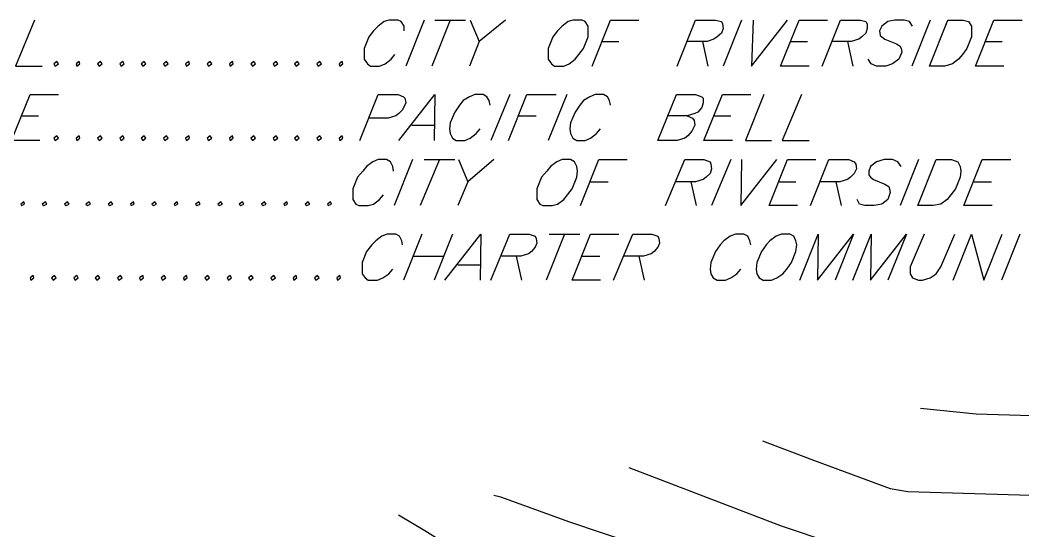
# Model space of a CAD drawing. Header units: feet. Extents: x 7 to 2308, y -319 to 1396.
# Drawn here: x 834.9 to 904.6, y 248.1 to 283.6 of the extents above; entities that cross this region are included whole.
import ezdxf

# ---------------------------------------------------------------- set-up
doc = ezdxf.new("R2010")
doc.units = ezdxf.units.FT
doc.header["$MEASUREMENT"] = 0
doc.layers.add('PDF_TBLKTXT', color=7, linetype='Continuous')
doc.layers.add('PDF_X1003BASE$CR_CONT_DEF', color=7, linetype='Continuous', true_color=0x979797)
doc.layers.add('PDF_X1003BASE$CR_NDX_DEF', color=7, linetype='Continuous', true_color=0x767676)

msp = doc.modelspace()

# ---------------------------------------------------------------- linework, layer by layer
at = {"layer": 'PDF_TBLKTXT', "lineweight": 30}
for points in [[(835.876, 283.634), (834.544, 280.435), (836.41, 280.435)], [(861.572, 282.888), (861.572, 283.208), (861.359, 283.527), (861.146, 283.634), (860.506, 283.634), (860.186, 283.527), (859.76, 283.208), (859.44, 282.888), (859.12, 282.461), (858.8, 281.662), (858.8, 281.235), (858.8, 280.915), (859.013, 280.595), (859.226, 280.435), (859.866, 280.435), (860.239, 280.595), (860.666, 280.915), (860.932, 281.235)], [(862.958, 283.634), (861.679, 280.435)], [(864.771, 283.634), (863.491, 280.435)], [(863.704, 283.634), (865.837, 283.634)], [(866.157, 283.634), (866.797, 282.141), (866.103, 280.435)], [(868.609, 283.634), (866.797, 282.141)], [(874.633, 280.435), (875.913, 283.634), (877.885, 283.634)], [(880.551, 280.435), (881.83, 283.634), (883.216, 283.634), (883.643, 283.527), (883.696, 283.368), (883.749, 283.048), (883.643, 282.728), (883.323, 282.461), (883.11, 282.301), (882.63, 282.141), (881.244, 282.141)], [(885.029, 283.634), (883.749, 280.435)], [(885.828, 283.634), (885.722, 280.435), (888.227, 283.634)], [(889.72, 280.435), (887.748, 280.435), (889.027, 283.634), (890.999, 283.634)], [(890.626, 280.435), (891.906, 283.634), (893.292, 283.634), (893.665, 283.527), (893.772, 283.368), (893.772, 283.048), (893.665, 282.728), (893.398, 282.461), (893.185, 282.301), (892.652, 282.141), (891.319, 282.141)], [(896.917, 283.208), (896.704, 283.527), (896.331, 283.634), (895.691, 283.634), (895.211, 283.527), (894.785, 283.208), (894.625, 282.888), (894.678, 282.568), (894.785, 282.461), (894.998, 282.301), (895.797, 281.981), (896.064, 281.822), (896.117, 281.662), (896.171, 281.395), (895.957, 280.915), (895.531, 280.595), (895.051, 280.435), (894.411, 280.435), (894.038, 280.595), (893.825, 280.915)], [(898.143, 283.634), (896.864, 280.435)], [(903.261, 280.435), (901.288, 280.435), (902.568, 283.634), (904.54, 283.634)], [(875.326, 282.141), (876.499, 282.141)], [(882.31, 282.141), (882.683, 280.435)], [(888.387, 282.141), (889.613, 282.141)], [(892.386, 282.141), (892.759, 280.435)], [(901.981, 282.141), (903.154, 282.141)], [(836.25, 275.264), (834.277, 275.264), (835.557, 278.463), (837.529, 278.463)], [(858.48, 275.264), (859.76, 278.463), (861.146, 278.463), (861.519, 278.303), (861.625, 278.196), (861.679, 277.877), (861.465, 277.397), (861.199, 277.13), (860.986, 276.97), (860.453, 276.81), (859.066, 276.81)], [(861.199, 275.264), (863.704, 278.463), (863.651, 275.264)], [(867.543, 277.717), (867.49, 278.036), (867.33, 278.303), (867.063, 278.463), (866.477, 278.463), (866.103, 278.303), (865.677, 278.036), (865.41, 277.717), (865.091, 277.237), (864.771, 276.49), (864.717, 276.064), (864.771, 275.744), (864.931, 275.424), (865.197, 275.264), (865.784, 275.264), (866.157, 275.424), (866.583, 275.744), (866.85, 276.064)], [(868.929, 278.463), (867.596, 275.264)], [(868.822, 275.264), (870.102, 278.463), (872.128, 278.463)], [(872.874, 278.463), (871.594, 275.264)], [(875.913, 277.717), (875.859, 278.036), (875.699, 278.303), (875.433, 278.463), (874.846, 278.463), (874.473, 278.303), (874.047, 278.036), (873.78, 277.717), (873.46, 277.237), (873.14, 276.49), (873.087, 276.064), (873.14, 275.744), (873.3, 275.424), (873.567, 275.264), (874.153, 275.264), (874.527, 275.424), (874.953, 275.744), (875.22, 276.064)], [(881.244, 276.97), (881.617, 276.81), (881.723, 276.65), (881.777, 276.331), (881.564, 275.904), (881.297, 275.584), (881.084, 275.424), (880.551, 275.264), (879.218, 275.264), (880.497, 278.463), (881.83, 278.463), (882.257, 278.303), (882.363, 278.196), (882.363, 277.877), (882.257, 277.557), (881.99, 277.237), (881.777, 277.13), (881.244, 276.97), (879.858, 276.97)], [(884.389, 275.264), (882.416, 275.264), (883.696, 278.463), (885.668, 278.463)], [(886.575, 278.463), (885.295, 275.264), (887.108, 275.264)], [(889.187, 278.463), (887.854, 275.264), (889.72, 275.264)], [(834.917, 276.97), (836.143, 276.97)], [(869.515, 276.97), (870.741, 276.97)], [(883.056, 276.97), (884.282, 276.97)], [(862.105, 276.331), (863.651, 276.331)], [(860.826, 273.132), (860.772, 273.452), (860.612, 273.772), (860.346, 273.932), (859.76, 273.932), (859.386, 273.772), (858.96, 273.452), (858.693, 273.132), (858.32, 272.705), (858, 271.906), (858, 271.479), (858, 271.159), (858.214, 270.84), (858.427, 270.733), (859.066, 270.733), (859.44, 270.84), (859.866, 271.159), (860.133, 271.479)], [(862.158, 273.932), (860.879, 270.733)], [(864.024, 273.932), (862.692, 270.733)], [(862.958, 273.932), (865.091, 273.932)], [(865.357, 273.932), (865.997, 272.386), (865.304, 270.733)], [(867.809, 273.932), (865.997, 272.386)], [(873.833, 270.733), (875.113, 273.932), (877.085, 273.932)], [(879.751, 270.733), (881.084, 273.932), (882.416, 273.932), (882.843, 273.772), (882.896, 273.612), (882.95, 273.292), (882.843, 272.972), (882.576, 272.705), (882.363, 272.546), (881.83, 272.386), (880.444, 272.386)], [(884.282, 273.932), (882.95, 270.733)], [(885.029, 273.932), (884.975, 270.733), (887.481, 273.932)], [(888.92, 270.733), (886.948, 270.733), (888.227, 273.932), (890.2, 273.932)], [(889.827, 270.733), (891.106, 273.932), (892.492, 273.932), (892.865, 273.772), (892.972, 273.612), (893.025, 273.292), (892.865, 272.972), (892.599, 272.705), (892.386, 272.546), (891.852, 272.386), (890.52, 272.386)], [(896.117, 273.452), (895.904, 273.772), (895.531, 273.932), (894.944, 273.932), (894.411, 273.772), (893.985, 273.452), (893.878, 273.132), (893.878, 272.865), (893.985, 272.705), (894.198, 272.546), (894.998, 272.226), (895.264, 272.066), (895.318, 271.906), (895.371, 271.639), (895.211, 271.159), (894.785, 270.84), (894.251, 270.733), (893.612, 270.733), (893.239, 270.84), (893.079, 271.159)], [(897.343, 273.932), (896.064, 270.733)], [(902.461, 270.733), (900.489, 270.733), (901.768, 273.932), (903.741, 273.932)], [(874.527, 272.386), (875.753, 272.386)], [(881.51, 272.386), (881.883, 270.733)], [(887.588, 272.386), (888.814, 272.386)], [(891.586, 272.386), (891.959, 270.733)], [(901.182, 272.386), (902.408, 272.386)], [(861.465, 268.014), (861.412, 268.281), (861.252, 268.601), (860.986, 268.76), (860.399, 268.76), (860.026, 268.601), (859.6, 268.281), (859.333, 268.014), (858.96, 267.534), (858.64, 266.788), (858.64, 266.308), (858.64, 265.988), (858.853, 265.722), (859.066, 265.562), (859.706, 265.562), (860.079, 265.722), (860.506, 265.988), (860.772, 266.308)], [(862.798, 268.76), (861.519, 265.562)], [(864.931, 268.76), (863.651, 265.562)], [(864.398, 265.562), (866.903, 268.76), (866.85, 265.562)], [(867.596, 265.562), (868.929, 268.76), (870.262, 268.76), (870.688, 268.601), (870.741, 268.441), (870.795, 268.121), (870.688, 267.854), (870.422, 267.534), (870.208, 267.374), (869.675, 267.214), (868.289, 267.214)], [(872.714, 268.76), (871.435, 265.562)], [(871.648, 268.76), (873.78, 268.76)], [(875.22, 265.562), (873.247, 265.562), (874.527, 268.76), (876.499, 268.76)], [(876.126, 265.562), (877.459, 268.76), (878.791, 268.76), (879.218, 268.601), (879.271, 268.441), (879.324, 268.121), (879.218, 267.854), (878.951, 267.534), (878.738, 267.374), (878.205, 267.214), (876.819, 267.214)], [(885.668, 268.014), (885.615, 268.281), (885.455, 268.601), (885.189, 268.76), (884.602, 268.76), (884.229, 268.601), (883.803, 268.281), (883.536, 268.014), (883.216, 267.534), (882.896, 266.788), (882.843, 266.308), (882.896, 265.988), (883.056, 265.722), (883.323, 265.562), (883.909, 265.562), (884.282, 265.722), (884.709, 265.988), (884.975, 266.308)], [(889.08, 265.562), (890.36, 268.76), (890.306, 265.562), (892.812, 268.76), (891.533, 265.562)], [(892.759, 265.562), (894.038, 268.76), (893.985, 265.562), (896.49, 268.76), (895.211, 265.562)], [(897.717, 268.76), (896.757, 266.468), (896.757, 265.988), (896.917, 265.722), (897.343, 265.562), (897.61, 265.562), (898.143, 265.722), (898.57, 265.988), (898.889, 266.468), (899.849, 268.76)], [(899.742, 265.562), (901.022, 268.76), (901.875, 265.562), (903.154, 268.76)], [(904.38, 268.76), (903.101, 265.562)], [(862.212, 267.214), (864.344, 267.214)], [(869.355, 267.214), (869.729, 265.562)], [(873.94, 267.214), (875.166, 267.214)], [(877.885, 267.214), (878.258, 265.562)], [(865.304, 266.628), (866.85, 266.628)]]:
    msp.add_lwpolyline(points, dxfattribs=at)
for points in [[(873.3, 283.634), (872.981, 283.527), (872.554, 283.208), (872.234, 282.888), (871.914, 282.461), (871.594, 281.662), (871.594, 281.235), (871.594, 280.915), (871.808, 280.595), (872.021, 280.435), (872.661, 280.435), (873.034, 280.595), (873.46, 280.915), (873.727, 281.235), (874.047, 281.662), (874.367, 282.461), (874.367, 282.888), (874.367, 283.208), (874.153, 283.527), (873.94, 283.634)], [(898.09, 280.435), (899.369, 283.634), (900.435, 283.634), (900.809, 283.527), (901.022, 283.208), (901.022, 282.888), (901.022, 282.461), (900.702, 281.662), (900.382, 281.235), (900.116, 280.915), (899.689, 280.595), (899.156, 280.435)], [(837.422, 280.755), (837.209, 280.595), (837.316, 280.435), (837.529, 280.595)], [(838.968, 280.755), (838.755, 280.595), (838.808, 280.435), (839.022, 280.595)], [(840.461, 280.755), (840.248, 280.595), (840.354, 280.435), (840.568, 280.595)], [(842.007, 280.755), (841.794, 280.595), (841.9, 280.435), (842.114, 280.595)], [(843.5, 280.755), (843.287, 280.595), (843.393, 280.435), (843.606, 280.595)], [(845.046, 280.755), (844.833, 280.595), (844.939, 280.435), (845.152, 280.595)], [(846.592, 280.755), (846.379, 280.595), (846.432, 280.435), (846.645, 280.595)], [(848.085, 280.755), (847.871, 280.595), (847.978, 280.435), (848.191, 280.595)], [(849.631, 280.755), (849.417, 280.595), (849.471, 280.435), (849.684, 280.595)], [(851.123, 280.755), (850.91, 280.595), (851.017, 280.435), (851.23, 280.595)], [(852.669, 280.755), (852.456, 280.595), (852.563, 280.435), (852.776, 280.595)], [(854.162, 280.755), (853.949, 280.595), (854.055, 280.435), (854.269, 280.595)], [(855.708, 280.755), (855.495, 280.595), (855.601, 280.435), (855.815, 280.595)], [(857.254, 280.755), (857.041, 280.595), (857.094, 280.435), (857.307, 280.595)], [(837.422, 275.584), (837.209, 275.424), (837.316, 275.264), (837.529, 275.424)], [(838.968, 275.584), (838.755, 275.424), (838.808, 275.264), (839.022, 275.424)], [(840.461, 275.584), (840.248, 275.424), (840.354, 275.264), (840.568, 275.424)], [(842.007, 275.584), (841.794, 275.424), (841.9, 275.264), (842.114, 275.424)], [(843.5, 275.584), (843.287, 275.424), (843.393, 275.264), (843.606, 275.424)], [(845.046, 275.584), (844.833, 275.424), (844.939, 275.264), (845.152, 275.424)], [(846.592, 275.584), (846.379, 275.424), (846.432, 275.264), (846.645, 275.424)], [(848.085, 275.584), (847.871, 275.424), (847.978, 275.264), (848.191, 275.424)], [(849.631, 275.584), (849.417, 275.424), (849.471, 275.264), (849.684, 275.424)], [(851.123, 275.584), (850.91, 275.424), (851.017, 275.264), (851.23, 275.424)], [(852.669, 275.584), (852.456, 275.424), (852.563, 275.264), (852.776, 275.424)], [(854.162, 275.584), (853.949, 275.424), (854.055, 275.264), (854.269, 275.424)], [(855.708, 275.584), (855.495, 275.424), (855.601, 275.264), (855.815, 275.424)], [(857.254, 275.584), (857.041, 275.424), (857.094, 275.264), (857.307, 275.424)], [(872.554, 273.932), (872.181, 273.772), (871.754, 273.452), (871.488, 273.132), (871.115, 272.705), (870.795, 271.906), (870.795, 271.479), (870.795, 271.159), (871.008, 270.84), (871.221, 270.733), (871.861, 270.733), (872.234, 270.84), (872.661, 271.159), (872.927, 271.479), (873.247, 271.906), (873.567, 272.705), (873.62, 273.132), (873.567, 273.452), (873.407, 273.772), (873.14, 273.932)], [(897.29, 270.733), (898.57, 273.932), (899.636, 273.932), (900.062, 273.772), (900.222, 273.452), (900.276, 273.132), (900.222, 272.705), (899.902, 271.906), (899.582, 271.479), (899.316, 271.159), (898.889, 270.84), (898.356, 270.733)], [(835.13, 271), (834.917, 270.84), (834.97, 270.733), (835.183, 270.84)], [(836.623, 271), (836.41, 270.84), (836.516, 270.733), (836.729, 270.84)], [(838.169, 271), (837.956, 270.84), (838.062, 270.733), (838.275, 270.84)], [(839.661, 271), (839.448, 270.84), (839.555, 270.733), (839.768, 270.84)], [(841.207, 271), (840.994, 270.84), (841.101, 270.733), (841.314, 270.84)], [(842.753, 271), (842.54, 270.84), (842.594, 270.733), (842.807, 270.84)], [(844.246, 271), (844.033, 270.84), (844.14, 270.733), (844.353, 270.84)], [(845.792, 271), (845.579, 270.84), (845.632, 270.733), (845.845, 270.84)], [(847.285, 271), (847.072, 270.84), (847.178, 270.733), (847.391, 270.84)], [(848.831, 271), (848.618, 270.84), (848.724, 270.733), (848.937, 270.84)], [(850.324, 271), (850.11, 270.84), (850.217, 270.733), (850.43, 270.84)], [(851.87, 271), (851.656, 270.84), (851.763, 270.733), (851.976, 270.84)], [(853.416, 271), (853.202, 270.84), (853.256, 270.733), (853.469, 270.84)], [(854.908, 271), (854.695, 270.84), (854.802, 270.733), (855.015, 270.84)], [(856.454, 271), (856.241, 270.84), (856.294, 270.733), (856.508, 270.84)], [(887.801, 268.76), (887.428, 268.601), (887.001, 268.281), (886.735, 268.014), (886.415, 267.534), (886.095, 266.788), (886.042, 266.308), (886.095, 265.988), (886.255, 265.722), (886.521, 265.562), (887.108, 265.562), (887.481, 265.722), (887.907, 265.988), (888.174, 266.308), (888.494, 266.788), (888.814, 267.534), (888.867, 268.014), (888.814, 268.281), (888.654, 268.601), (888.387, 268.76)], [(835.77, 265.882), (835.557, 265.722), (835.61, 265.562), (835.823, 265.722)], [(837.262, 265.882), (837.049, 265.722), (837.156, 265.562), (837.369, 265.722)], [(838.808, 265.882), (838.595, 265.722), (838.702, 265.562), (838.915, 265.722)], [(840.301, 265.882), (840.088, 265.722), (840.195, 265.562), (840.408, 265.722)], [(841.847, 265.882), (841.634, 265.722), (841.741, 265.562), (841.954, 265.722)], [(843.393, 265.882), (843.18, 265.722), (843.233, 265.562), (843.446, 265.722)], [(844.886, 265.882), (844.673, 265.722), (844.779, 265.562), (844.992, 265.722)], [(846.432, 265.882), (846.219, 265.722), (846.272, 265.562), (846.485, 265.722)], [(847.925, 265.882), (847.711, 265.722), (847.818, 265.562), (848.031, 265.722)], [(849.471, 265.882), (849.257, 265.722), (849.364, 265.562), (849.577, 265.722)], [(850.963, 265.882), (850.75, 265.722), (850.857, 265.562), (851.07, 265.722)], [(852.509, 265.882), (852.296, 265.722), (852.403, 265.562), (852.616, 265.722)], [(854.055, 265.882), (853.842, 265.722), (853.895, 265.562), (854.109, 265.722)], [(855.548, 265.882), (855.335, 265.722), (855.441, 265.562), (855.655, 265.722)], [(857.094, 265.882), (856.881, 265.722), (856.934, 265.562), (857.147, 265.722)]]:
    msp.add_lwpolyline(points, close=True, dxfattribs=at)
at = {"layer": 'PDF_X1003BASE$CR_CONT_DEF', "lineweight": 25}
for points in [[(886.487, 254.385), (890.04, 253.034), (895.371, 251.061), (896.597, 250.848), (922.186, 250.102), (926.611, 249.835), (958.651, 250.208), (961.156, 250.422)], [(894.785, 246.103), (887.801, 248.449), (877.226, 252.495)], [(889.134, 243.331), (873.087, 248.716), (868.289, 250.475), (867.805, 250.572)], [(865.73, 246.423), (863.011, 248.129), (861.184, 249.221)]]:
    msp.add_lwpolyline(points, dxfattribs=at)
at = {"layer": 'PDF_X1003BASE$CR_NDX_DEF', "lineweight": 25}
msp.add_lwpolyline([(959.111, 269.207), (958.651, 268.441), (953.639, 257.885), (952.893, 256.499), (951.987, 255.486), (950.921, 254.953), (949.268, 254.846), (934.181, 254.74), (927.837, 254.953), (919.041, 255.699), (901.342, 256.232), (897.469, 256.626)], dxfattribs=at)

doc.saveas('drawing.dxf')
